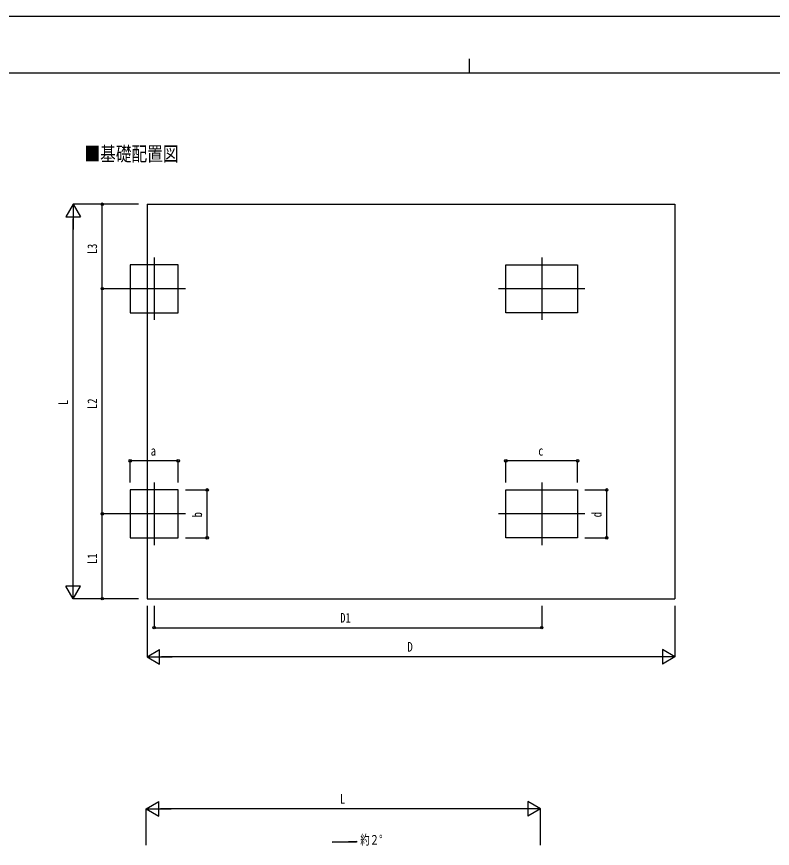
# Model space of a CAD drawing. Units: millimetres, scale not verified. Extents: x -16820 to 16820, y -11880 to 11880.
# Drawn here: x -6252 to 4156, y 428 to 11880 of the extents above; entities that cross this region are included whole.
import ezdxf
from ezdxf.enums import TextEntityAlignment as Align

# ---------------------------------------------------------------- set-up
doc = ezdxf.new("R2010")
doc.units = ezdxf.units.MM
doc.header["$LTSCALE"] = 50
for name, color, linetype in [('0-2_USER1', 3, 'Continuous'), ('0-3_YKK_12', 2, 'Continuous'), ('0-5_YKK_A1', 4, 'Continuous'), ('0-6_YKK_D', 6, 'Continuous'), ('0-7_YKK_ZWAK', 7, 'Continuous')]:
    doc.layers.add(name, color=color, linetype=linetype)
doc.styles.add('ＭＳ ゴシック', font='')
doc.styles.get('ＭＳ ゴシック').set_extended_font_data('MS Gothic')

msp = doc.modelspace()

# ---------------------------------------------------------------- linework, layer by layer
at = {"layer": '0-3_YKK_12'}
for p, q in [((-4357.3, 8563.72), (-4357.3, 7703.72)), ((979.2, 8563.72), (979.2, 7703.72)), ((-3927.3, 8133.72), (-4787.3, 8133.72)), ((1574.2, 8133.72), (384.2, 8133.72)), ((-4357.3, 5463.72), (-4357.3, 4603.72)), ((979.2, 5463.72), (979.2, 4603.72)), ((-3927.3, 5033.72), (-4787.3, 5033.72)), ((1574.2, 5033.72), (384.2, 5033.72))]:
    msp.add_line(p, q, dxfattribs=at)
at = {"layer": '0-5_YKK_A1'}
for p, q in [((-4455.8, 9296.9), (2814.2, 9296.9)), ((-4455.8, 9296.9), (-4455.8, 3865.12)), ((2814.2, 9296.9), (2814.2, 3865.12)), ((-4455.8, 3865.12), (2814.2, 3865.12)), ((-1905.48, 514.19), (-1569.48, 526.6)), ((-1569.48, 514.19), (-1905.48, 514.19)), ((-1569.48, 526.6), (-1569.48, 514.19))]:
    msp.add_line(p, q, dxfattribs=at)
for points in [[(-4027.3, 7803.72), (-4027.3, 8463.72), (-4687.3, 8463.72), (-4687.3, 7803.72)], [(484.2, 8463.72), (1474.2, 8463.72), (1474.2, 7803.72), (484.2, 7803.72)], [(-4027.3, 4703.72), (-4027.3, 5363.72), (-4687.3, 5363.72), (-4687.3, 4703.72)], [(484.2, 5363.72), (1474.2, 5363.72), (1474.2, 4703.72), (484.2, 4703.72)]]:
    msp.add_lwpolyline(points, close=True, dxfattribs=at)
at = {"layer": '0-6_YKK_D'}
for p, q in [((-5472.8, 9296.9), (-5572.8, 9123.7)), ((-4572.8, 9296.9), (-5473.8, 9296.9)), ((-5472.8, 9296.9), (-5372.8, 9123.7)), ((-5472.8, 9296.9), (-5472.8, 8950.49)), ((-4572.8, 9296.9), (-5073.8, 9296.9)), ((-5072.8, 8133.72), (-5072.8, 9296.9)), ((-5572.8, 9123.7), (-5372.8, 9123.7)), ((-5472.8, 4065.12), (-5472.8, 9096.9)), ((-4572.8, 8133.72), (-5073.8, 8133.72)), ((-4572.8, 8133.72), (-5073.8, 8133.72)), ((-5072.8, 5033.72), (-5072.8, 8133.72)), ((-4687.3, 5463.72), (-4687.3, 5764.72)), ((-4027.3, 5763.72), (-4687.3, 5763.72)), ((-4027.3, 5463.72), (-4027.3, 5764.72)), ((484.2, 5463.72), (484.2, 5764.72)), ((1474.2, 5763.72), (484.2, 5763.72)), ((1474.2, 5463.72), (1474.2, 5764.72)), ((-3927.3, 5363.72), (-3626.3, 5363.72)), ((-3627.3, 4703.72), (-3627.3, 5363.72)), ((1574.2, 5363.72), (1875.2, 5363.72)), ((1874.2, 4703.72), (1874.2, 5363.72)), ((-4572.8, 5033.72), (-5073.8, 5033.72)), ((-4572.8, 5033.72), (-5073.8, 5033.72)), ((-5072.8, 3865.12), (-5072.8, 5033.72)), ((-3927.3, 4703.72), (-3626.3, 4703.72)), ((1574.2, 4703.72), (1875.2, 4703.72)), ((-5472.8, 3865.12), (-5472.8, 4211.53)), ((-5472.8, 3865.12), (-5572.8, 4038.32)), ((-5372.8, 4038.32), (-5572.8, 4038.32)), ((-5472.8, 3865.12), (-5372.8, 4038.32)), ((-4572.8, 3865.12), (-5473.8, 3865.12)), ((-4572.8, 3865.12), (-5073.8, 3865.12)), ((-4455.8, 3765.12), (-4455.8, 3064.12)), ((-4357.3, 3765.12), (-4357.3, 3464.12)), ((979.2, 3765.12), (979.2, 3464.12)), ((2814.2, 3765.12), (2814.2, 3064.12)), ((-4357.3, 3465.12), (979.2, 3465.12)), ((-4455.8, 3065.12), (-4282.6, 3165.12)), ((-4282.6, 2965.12), (-4282.6, 3165.12)), ((2814.2, 3065.12), (2640.99, 3165.12)), ((2640.99, 3165.12), (2640.99, 2965.12)), ((-4455.8, 3065.12), (-4282.6, 2965.12)), ((-4455.8, 3065.12), (-4109.39, 3065.12)), ((2614.2, 3065.12), (-4255.8, 3065.12)), ((2814.2, 3065.12), (2467.79, 3065.12)), ((2814.2, 3065.12), (2640.99, 2965.12)), ((-4468.76, 973.11), (-4295.56, 1073.11)), ((-4295.56, 873.11), (-4295.56, 1073.11)), ((963.02, 973.11), (789.81, 1073.11)), ((789.81, 1073.11), (789.81, 873.11)), ((-4468.76, 473.11), (-4468.76, 974.11)), ((-4468.76, 973.11), (-4295.56, 873.11)), ((-4468.76, 973.11), (-4122.35, 973.11)), ((763.02, 973.11), (-4268.76, 973.11)), ((963.02, 973.11), (616.61, 973.11)), ((963.02, 973.11), (789.81, 873.11)), ((963.02, 473.11), (963.02, 974.11))]:
    msp.add_line(p, q, dxfattribs=at)
for centre in [(-5072.8, 9296.9), (-5072.8, 8133.72), (-5072.8, 8133.72), (-4687.3, 5763.72), (-4027.3, 5763.72), (484.2, 5763.72), (1474.2, 5763.72), (-3627.3, 5363.72), (1874.2, 5363.72), (-5072.8, 5033.72), (-5072.8, 5033.72), (-3627.3, 4703.72), (1874.2, 4703.72), (-5072.8, 3865.12), (-4357.3, 3465.12), (979.2, 3465.12)]:
    msp.add_circle(centre, 17, dxfattribs=at)
at = {"layer": '0-7_YKK_ZWAK'}
for p, q in [((-19.92, 11300), (-19.92, 11100)), ((15580.08, 11100), (-15619.92, 11100))]:
    msp.add_line(p, q, dxfattribs=at)
msp.add_lwpolyline([(-16820, -11880), (16820, -11880), (16820, 11880), (-16820, 11880)], close=True, dxfattribs=at)

# ---------------------------------------------------------------- texts
at = {"layer": '0-2_USER1', "style": 'ＭＳ ゴシック', "width": 0.8}
msp.add_text('■基礎配置図', height=197.9, dxfattribs=at).set_placement((-5317.96, 9832.47), align=Align.BOTTOM_LEFT)
at = {"layer": '0-5_YKK_A1', "style": 'ＭＳ ゴシック', "width": 0.7}
msp.add_text('約２°', height=132, dxfattribs=at).set_placement((-1518.44, 440.16), align=Align.BOTTOM_LEFT)
at = {"layer": '0-6_YKK_D', "style": 'ＭＳ ゴシック', "width": 0.8}
for s, p in [('L3', (-5104.8, 8609.71)), ('L', (-5504.8, 6533.01)), ('L2', (-5104.8, 6478.12)), ('b', (-3659.3, 4985.72)), ('d', (1842.2, 4985.72)), ('L1', (-5104.8, 4343.82))]:
    msp.add_text(s, height=132, rotation=90, dxfattribs=at).set_placement(p, align=Align.BOTTOM_LEFT)
for s, p in [('a', (-4405.3, 5795.72)), ('c', (931.2, 5795.72)), ('D1', (-1794.65, 3497.12)), ('D', (-868.8, 3097.12)), ('L', (-1800.87, 1005.11))]:
    msp.add_text(s, height=132, dxfattribs=at).set_placement(p, align=Align.BOTTOM_LEFT)

doc.saveas('drawing.dxf')
